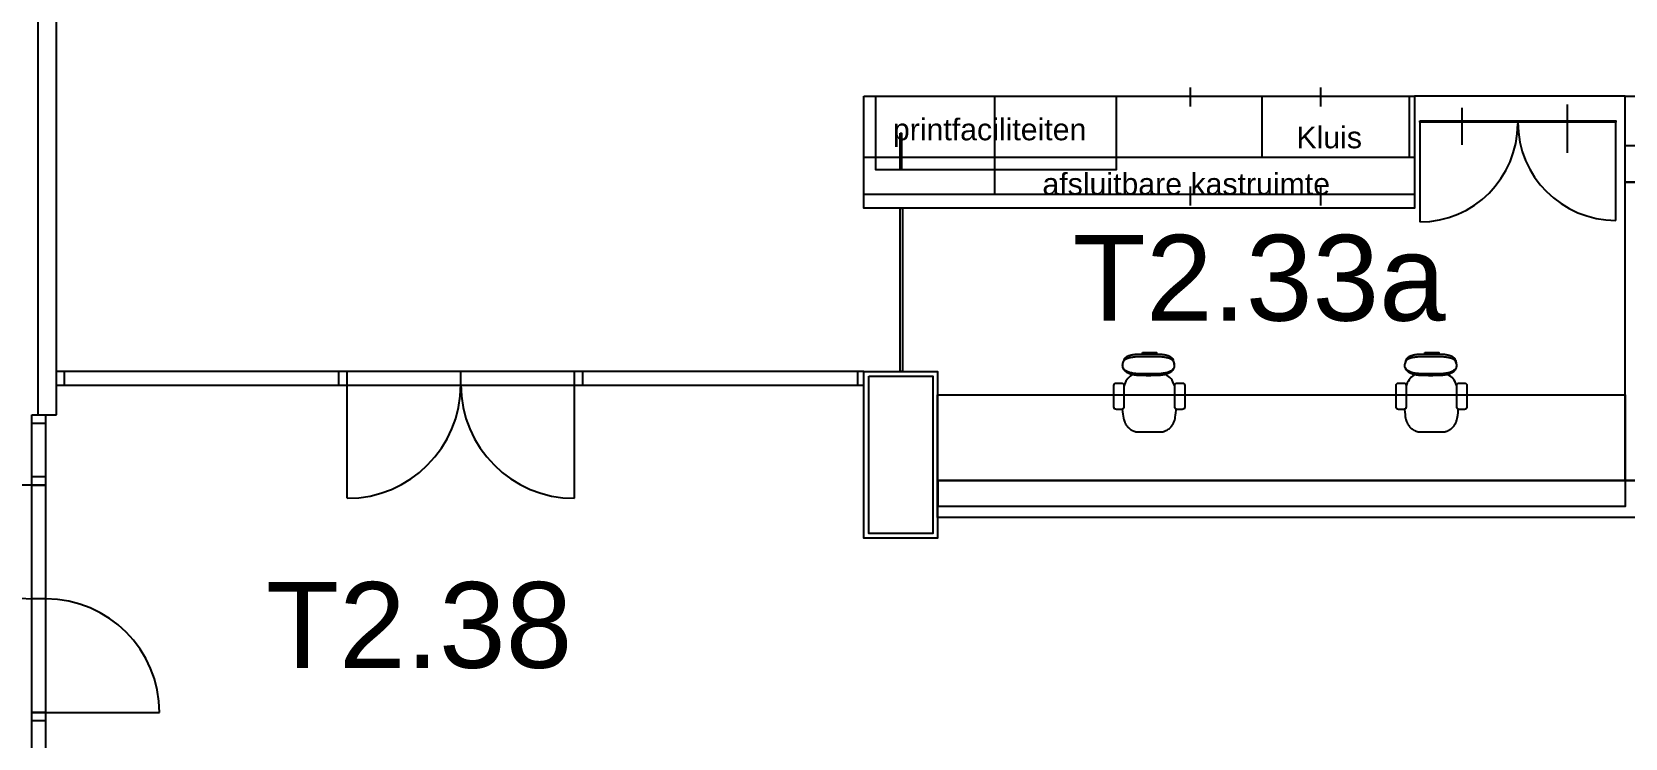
# Model space of a CAD drawing. Header units: millimetres. Extents: x 33769 to 140872, y 29552 to 80652.
# Drawn here: x 65959 to 78958, y 59366 to 65127 of the extents above; entities that cross this region are included whole.
import ezdxf
from ezdxf.enums import TextEntityAlignment as Align

# ---------------------------------------------------------------- set-up
doc = ezdxf.new("R2010")
doc.units = ezdxf.units.MM
doc.layers.get('0').update_dxf_attribs({"linetype": 'CONTINUOUS'})
for name, color, linetype in [('AL2100_BUITENWANDEN', 3, 'CONTINUOUS'), ('AL3200_BINNENWANDOPENINGEN', 1, 'CONTINUOUS'), ('AL4600_RUIMTENUMMERS', 2, 'CONTINUOUS'), ('AL7900_VASTE-INRICHTING', 1, 'CONTINUOUS')]:
    doc.layers.add(name, color=color, linetype=linetype)
doc.styles.add('Arial', font='arial.ttf')

# ---------------------------------------------------------------- blocks, each defined once
blk = doc.blocks.new('Groep-12')
blk.add_wipeout([(-727, -2324), (-730, -2323), (-733, -2322), (-736, -2321), (-738, -2320), (-741, -2319), (-744, -2318), (-746, -2317), (-749, -2316), (-751, -2315), (-754, -2314), (-756, -2313), (-759, -2312), (-761, -2311), (-763, -2310), (-766, -2309), (-768, -2307), (-770, -2306), (-772, -2305), (-775, -2303), (-777, -2302), (-779, -2300), (-781, -2299), (-783, -2297), (-785, -2296), (-787, -2294), (-789, -2292), (-790, -2291), (-792, -2289), (-794, -2287), (-796, -2286), (-797, -2284), (-799, -2282), (-801, -2280), (-802, -2278), (-804, -2276), (-805, -2274), (-807, -2272), (-808, -2270), (-810, -2268), (-811, -2266), (-813, -2264), (-814, -2262), (-815, -2259), (-816, -2257), (-818, -2255), (-819, -2253), (-820, -2250), (-821, -2248), (-822, -2245), (-823, -2243), (-824, -2240), (-825, -2238), (-826, -2235), (-827, -2233), (-827, -2230), (-828, -2227), (-829, -2225), (-830, -2222), (-830, -2219), (-831, -2216), (-832, -2213), (-832, -2210), (-833, -2208), (-833, -2205), (-835, -2194), (-836, -2184), (-838, -2174), (-839, -2164), (-840, -2154), (-841, -2144), (-842, -2135), (-843, -2126), (-843, -2116), (-844, -2107), (-844, -2098), (-844, -2090), (-845, -2081), (-845, -2073), (-845, -2064), (-845, -2056), (-844, -2048), (-844, -2040), (-844, -2032), (-843, -2025), (-842, -2017), (-841, -2010), (-840, -2003), (-839, -1996), (-838, -1989), (-837, -1983), (-836, -1976), (-834, -1970), (-833, -1963), (-831, -1957), (-829, -1951), (-827, -1946), (-825, -1940), (-823, -1934), (-821, -1929), (-818, -1924), (-816, -1919), (-813, -1914), (-810, -1909), (-807, -1905), (-805, -1900), (-801, -1896), (-798, -1892), (-795, -1888), (-792, -1884), (-788, -1880), (-784, -1876), (-781, -1873), (-777, -1870), (-773, -1867), (-769, -1864), (-765, -1861), (-760, -1858), (-756, -1856), (-751, -1853), (-747, -1851), (-742, -1849), (-737, -1847), (-732, -1845), (-727, -1844), (-722, -1842), (-716, -1841), (-711, -1840), (-705, -1838), (-621, -1838), (-537, -1838), (-532, -1840), (-526, -1841), (-521, -1842), (-516, -1844), (-511, -1845), (-506, -1847), (-501, -1849), (-496, -1851), (-491, -1853), (-487, -1856), (-482, -1858), (-478, -1861), (-474, -1864), (-470, -1867), (-466, -1870), (-462, -1873), (-458, -1876), (-454, -1880), (-451, -1884), (-448, -1888), (-444, -1892), (-441, -1896), (-438, -1900), (-435, -1905), (-432, -1909), (-429, -1914), (-427, -1919), (-424, -1924), (-422, -1929), (-420, -1934), (-417, -1940), (-415, -1946), (-413, -1951), (-412, -1957), (-410, -1963), (-408, -1970), (-407, -1976), (-405, -1983), (-404, -1989), (-403, -1996), (-402, -2003), (-401, -2010), (-400, -2017), (-400, -2025), (-399, -2032), (-398, -2040), (-398, -2048), (-398, -2056), (-398, -2064), (-398, -2073), (-398, -2081), (-398, -2090), (-398, -2098), (-399, -2107), (-399, -2116), (-400, -2126), (-401, -2135), (-402, -2144), (-403, -2154), (-404, -2164), (-405, -2174), (-406, -2184), (-408, -2194), (-409, -2205), (-410, -2208), (-410, -2210), (-411, -2213), (-411, -2216), (-412, -2219), (-413, -2222), (-414, -2225), (-414, -2227), (-415, -2230), (-416, -2233), (-417, -2235), (-418, -2238), (-419, -2240), (-420, -2243), (-421, -2245), (-422, -2248), (-423, -2250), (-424, -2253), (-425, -2255), (-426, -2257), (-427, -2259), (-429, -2262), (-430, -2264), (-431, -2266), (-433, -2268), (-434, -2270), (-436, -2272), (-437, -2274), (-439, -2276), (-440, -2278), (-442, -2280), (-443, -2282), (-445, -2284), (-447, -2286), (-448, -2287), (-450, -2289), (-452, -2291), (-454, -2292), (-456, -2294), (-458, -2296), (-460, -2297), (-462, -2299), (-464, -2300), (-466, -2302), (-468, -2303), (-470, -2305), (-472, -2306), (-475, -2307), (-477, -2309), (-479, -2310), (-481, -2311), (-484, -2312), (-486, -2313), (-489, -2314), (-491, -2315), (-494, -2316), (-496, -2317), (-499, -2318), (-501, -2319), (-504, -2320), (-507, -2321), (-510, -2322), (-512, -2323), (-515, -2324)])
blk.add_open_spline([(-727, -2324), (-818, -2300), (-833, -2205), (-885, -1870), (-705, -1838), (-663, -1838), (-621, -1838), (-579, -1838), (-537, -1838), (-358, -1870), (-409, -2205), (-424, -2300), (-515, -2324), (-621, -2324), (-727, -2324)], degree=2, knots=[0, 0, 0, 1, 1, 2, 2, 3, 3, 4, 4, 5, 5, 6, 6, 7, 7, 7])
for points in [[(-910, -2033), (-910, -1946), (-910, -1945), (-910, -1945), (-910, -1944), (-910, -1944), (-910, -1943), (-910, -1943), (-910, -1942), (-910, -1942), (-910, -1941), (-910, -1941), (-910, -1940), (-909, -1940), (-909, -1939), (-909, -1939), (-909, -1938), (-909, -1938), (-909, -1938), (-908, -1937), (-908, -1937), (-908, -1936), (-908, -1936), (-907, -1935), (-907, -1935), (-907, -1935), (-907, -1934), (-906, -1934), (-906, -1933), (-906, -1933), (-905, -1933), (-905, -1932), (-905, -1932), (-904, -1931), (-904, -1931), (-904, -1931), (-903, -1930), (-903, -1930), (-903, -1930), (-902, -1930), (-902, -1929), (-901, -1929), (-901, -1929), (-901, -1928), (-900, -1928), (-900, -1928), (-899, -1928), (-899, -1928), (-898, -1927), (-898, -1927), (-897, -1927), (-897, -1927), (-897, -1927), (-896, -1926), (-896, -1926), (-895, -1926), (-895, -1926), (-894, -1926), (-894, -1926), (-893, -1926), (-893, -1926), (-892, -1926), (-892, -1926), (-891, -1926), (-891, -1926), (-890, -1926), (-869, -1926), (-848, -1926), (-848, -1926), (-847, -1926), (-847, -1926), (-846, -1926), (-846, -1926), (-845, -1926), (-845, -1926), (-844, -1926), (-844, -1926), (-843, -1926), (-843, -1926), (-843, -1926), (-842, -1927), (-842, -1927), (-841, -1927), (-841, -1927), (-840, -1927), (-840, -1928), (-839, -1928), (-839, -1928), (-838, -1928), (-838, -1928), (-838, -1929), (-837, -1929), (-837, -1929), (-836, -1930), (-836, -1930), (-836, -1930), (-835, -1930), (-835, -1931), (-835, -1931), (-834, -1931), (-834, -1932), (-834, -1932), (-833, -1933), (-833, -1933), (-833, -1933), (-832, -1934), (-832, -1934), (-832, -1935), (-831, -1935), (-831, -1935), (-831, -1936), (-831, -1936), (-830, -1937), (-830, -1937), (-830, -1938), (-830, -1938), (-830, -1938), (-830, -1939), (-829, -1939), (-829, -1940), (-829, -1940), (-829, -1941), (-829, -1941), (-829, -1942), (-829, -1942), (-829, -1943), (-828, -1943), (-828, -1944), (-828, -1944), (-828, -1945), (-828, -1945), (-828, -1946), (-828, -2033), (-828, -2121), (-828, -2122), (-828, -2122), (-828, -2123), (-828, -2123), (-828, -2124), (-829, -2124), (-829, -2125), (-829, -2125), (-829, -2126), (-829, -2126), (-829, -2126), (-829, -2127), (-829, -2127), (-830, -2128), (-830, -2128), (-830, -2129), (-830, -2129), (-830, -2130), (-830, -2130), (-831, -2131), (-831, -2131), (-831, -2131), (-831, -2132), (-832, -2132), (-832, -2133), (-832, -2133), (-833, -2133), (-833, -2134), (-833, -2134), (-834, -2135), (-834, -2135), (-834, -2135), (-835, -2136), (-835, -2136), (-835, -2136), (-836, -2137), (-836, -2137), (-836, -2137), (-837, -2138), (-837, -2138), (-838, -2138), (-838, -2138), (-838, -2139), (-839, -2139), (-839, -2139), (-840, -2139), (-840, -2139), (-841, -2140), (-841, -2140), (-842, -2140), (-842, -2140), (-843, -2140), (-843, -2140), (-843, -2141), (-844, -2141), (-844, -2141), (-845, -2141), (-845, -2141), (-846, -2141), (-846, -2141), (-847, -2141), (-847, -2141), (-848, -2141), (-848, -2141), (-869, -2141), (-890, -2141), (-891, -2141), (-891, -2141), (-892, -2141), (-892, -2141), (-893, -2141), (-893, -2141), (-894, -2141), (-894, -2141), (-895, -2141), (-895, -2141), (-896, -2140), (-896, -2140), (-897, -2140), (-897, -2140), (-897, -2140), (-898, -2140), (-898, -2139), (-899, -2139), (-899, -2139), (-900, -2139), (-900, -2139), (-901, -2138), (-901, -2138), (-901, -2138), (-902, -2138), (-902, -2137), (-903, -2137), (-903, -2137), (-903, -2136), (-904, -2136), (-904, -2136), (-904, -2135), (-905, -2135), (-905, -2135), (-905, -2134), (-906, -2134), (-906, -2133), (-906, -2133), (-907, -2133), (-907, -2132), (-907, -2132), (-907, -2131), (-908, -2131), (-908, -2131), (-908, -2130), (-908, -2130), (-909, -2129), (-909, -2129), (-909, -2128), (-909, -2128), (-909, -2127), (-909, -2127), (-910, -2126), (-910, -2126), (-910, -2126), (-910, -2125), (-910, -2125), (-910, -2124), (-910, -2124), (-910, -2123), (-910, -2123), (-910, -2122), (-910, -2122), (-910, -2121)], [(-414, -2033), (-414, -1946), (-414, -1945), (-414, -1945), (-414, -1944), (-414, -1944), (-414, -1943), (-414, -1943), (-414, -1942), (-414, -1942), (-414, -1941), (-414, -1941), (-413, -1940), (-413, -1940), (-413, -1939), (-413, -1939), (-413, -1938), (-413, -1938), (-412, -1938), (-412, -1937), (-412, -1937), (-412, -1936), (-412, -1936), (-411, -1935), (-411, -1935), (-411, -1935), (-410, -1934), (-410, -1934), (-410, -1933), (-410, -1933), (-409, -1933), (-409, -1932), (-409, -1932), (-408, -1931), (-408, -1931), (-408, -1931), (-407, -1930), (-407, -1930), (-406, -1930), (-406, -1930), (-406, -1929), (-405, -1929), (-405, -1929), (-404, -1928), (-404, -1928), (-404, -1928), (-403, -1928), (-403, -1928), (-402, -1927), (-402, -1927), (-401, -1927), (-401, -1927), (-400, -1927), (-400, -1926), (-399, -1926), (-399, -1926), (-399, -1926), (-398, -1926), (-398, -1926), (-397, -1926), (-397, -1926), (-396, -1926), (-396, -1926), (-395, -1926), (-395, -1926), (-394, -1926), (-373, -1926), (-352, -1926), (-352, -1926), (-351, -1926), (-351, -1926), (-350, -1926), (-350, -1926), (-349, -1926), (-349, -1926), (-348, -1926), (-348, -1926), (-347, -1926), (-347, -1926), (-346, -1926), (-346, -1927), (-346, -1927), (-345, -1927), (-345, -1927), (-344, -1927), (-344, -1928), (-343, -1928), (-343, -1928), (-342, -1928), (-342, -1928), (-342, -1929), (-341, -1929), (-341, -1929), (-340, -1930), (-340, -1930), (-340, -1930), (-339, -1930), (-339, -1931), (-338, -1931), (-338, -1931), (-338, -1932), (-337, -1932), (-337, -1933), (-337, -1933), (-336, -1933), (-336, -1934), (-336, -1934), (-336, -1935), (-335, -1935), (-335, -1935), (-335, -1936), (-335, -1936), (-334, -1937), (-334, -1937), (-334, -1938), (-334, -1938), (-334, -1938), (-333, -1939), (-333, -1939), (-333, -1940), (-333, -1940), (-333, -1941), (-333, -1941), (-333, -1942), (-333, -1942), (-332, -1943), (-332, -1943), (-332, -1944), (-332, -1944), (-332, -1945), (-332, -1945), (-332, -1946), (-332, -2033), (-332, -2121), (-332, -2122), (-332, -2122), (-332, -2123), (-332, -2123), (-332, -2124), (-332, -2124), (-333, -2125), (-333, -2125), (-333, -2126), (-333, -2126), (-333, -2126), (-333, -2127), (-333, -2127), (-333, -2128), (-334, -2128), (-334, -2129), (-334, -2129), (-334, -2130), (-334, -2130), (-335, -2131), (-335, -2131), (-335, -2131), (-335, -2132), (-336, -2132), (-336, -2133), (-336, -2133), (-336, -2133), (-337, -2134), (-337, -2134), (-337, -2135), (-338, -2135), (-338, -2135), (-338, -2136), (-339, -2136), (-339, -2136), (-340, -2137), (-340, -2137), (-340, -2137), (-341, -2138), (-341, -2138), (-342, -2138), (-342, -2138), (-342, -2139), (-343, -2139), (-343, -2139), (-344, -2139), (-344, -2139), (-345, -2140), (-345, -2140), (-346, -2140), (-346, -2140), (-346, -2140), (-347, -2140), (-347, -2141), (-348, -2141), (-348, -2141), (-349, -2141), (-349, -2141), (-350, -2141), (-350, -2141), (-351, -2141), (-351, -2141), (-352, -2141), (-352, -2141), (-373, -2141), (-394, -2141), (-395, -2141), (-395, -2141), (-396, -2141), (-396, -2141), (-397, -2141), (-397, -2141), (-398, -2141), (-398, -2141), (-399, -2141), (-399, -2141), (-399, -2140), (-400, -2140), (-400, -2140), (-401, -2140), (-401, -2140), (-402, -2140), (-402, -2139), (-403, -2139), (-403, -2139), (-404, -2139), (-404, -2139), (-404, -2138), (-405, -2138), (-405, -2138), (-406, -2138), (-406, -2137), (-406, -2137), (-407, -2137), (-407, -2136), (-408, -2136), (-408, -2136), (-408, -2135), (-409, -2135), (-409, -2135), (-409, -2134), (-410, -2134), (-410, -2133), (-410, -2133), (-410, -2133), (-411, -2132), (-411, -2132), (-411, -2131), (-412, -2131), (-412, -2131), (-412, -2130), (-412, -2130), (-412, -2129), (-413, -2129), (-413, -2128), (-413, -2128), (-413, -2127), (-413, -2127), (-413, -2126), (-414, -2126), (-414, -2126), (-414, -2125), (-414, -2125), (-414, -2124), (-414, -2124), (-414, -2123), (-414, -2123), (-414, -2122), (-414, -2122), (-414, -2121)]]:
    blk.add_wipeout(points)
at = {"flags": 128}
for points in [[(-910, -1946, -0.414214), (-890, -1926), (-848, -1926, -0.414214), (-828, -1946), (-828, -2121, -0.414214), (-848, -2141), (-890, -2141, -0.414214), (-910, -2121)], [(-414, -1946, -0.414214), (-394, -1926), (-352, -1926, -0.414214), (-332, -1946), (-332, -2121, -0.414214), (-352, -2141), (-394, -2141, -0.414214), (-414, -2121)]]:
    blk.add_lwpolyline(points, format="xyb", close=True, dxfattribs=at)
blk.add_wipeout([(-727, -1690), (-729, -1690), (-732, -1690), (-735, -1690), (-737, -1691), (-740, -1691), (-742, -1691), (-745, -1692), (-747, -1692), (-749, -1693), (-752, -1693), (-754, -1693), (-756, -1694), (-758, -1694), (-761, -1695), (-763, -1695), (-765, -1696), (-767, -1696), (-769, -1696), (-771, -1697), (-773, -1698), (-775, -1698), (-777, -1699), (-779, -1699), (-781, -1700), (-782, -1700), (-784, -1701), (-786, -1701), (-788, -1702), (-789, -1703), (-791, -1703), (-792, -1704), (-794, -1705), (-796, -1705), (-797, -1706), (-799, -1707), (-800, -1707), (-801, -1708), (-803, -1709), (-804, -1710), (-805, -1710), (-807, -1711), (-808, -1712), (-809, -1713), (-810, -1714), (-811, -1714), (-812, -1715), (-813, -1716), (-814, -1717), (-815, -1718), (-816, -1719), (-817, -1720), (-818, -1721), (-819, -1722), (-820, -1723), (-821, -1724), (-821, -1724), (-822, -1725), (-823, -1726), (-823, -1727), (-824, -1728), (-824, -1730), (-825, -1731), (-825, -1732), (-826, -1733), (-827, -1736), (-829, -1740), (-830, -1744), (-831, -1747), (-832, -1751), (-833, -1754), (-834, -1758), (-835, -1761), (-835, -1765), (-836, -1768), (-836, -1771), (-836, -1774), (-837, -1777), (-837, -1781), (-837, -1784), (-837, -1786), (-836, -1789), (-836, -1792), (-836, -1795), (-835, -1798), (-834, -1800), (-834, -1803), (-833, -1806), (-832, -1808), (-831, -1811), (-830, -1813), (-828, -1815), (-827, -1818), (-825, -1820), (-824, -1822), (-822, -1824), (-820, -1827), (-818, -1829), (-816, -1831), (-814, -1832), (-812, -1834), (-810, -1836), (-807, -1838), (-805, -1840), (-802, -1841), (-799, -1843), (-796, -1845), (-793, -1846), (-790, -1848), (-787, -1849), (-784, -1850), (-780, -1852), (-777, -1853), (-773, -1854), (-769, -1855), (-766, -1856), (-762, -1857), (-758, -1858), (-753, -1859), (-749, -1860), (-745, -1861), (-740, -1862), (-736, -1862), (-731, -1863), (-726, -1863), (-721, -1864), (-716, -1865), (-711, -1865), (-706, -1865), (-627, -1866), (-549, -1865), (-544, -1865), (-538, -1865), (-534, -1864), (-529, -1863), (-524, -1863), (-519, -1862), (-515, -1862), (-510, -1861), (-506, -1860), (-502, -1859), (-497, -1858), (-493, -1857), (-489, -1856), (-486, -1855), (-482, -1854), (-478, -1853), (-475, -1852), (-471, -1850), (-468, -1849), (-465, -1848), (-462, -1846), (-459, -1845), (-456, -1843), (-453, -1841), (-450, -1840), (-448, -1838), (-445, -1836), (-443, -1834), (-441, -1832), (-439, -1831), (-437, -1829), (-435, -1827), (-433, -1824), (-431, -1822), (-430, -1820), (-428, -1818), (-427, -1815), (-425, -1813), (-424, -1811), (-423, -1808), (-422, -1806), (-421, -1803), (-421, -1800), (-420, -1798), (-419, -1795), (-419, -1792), (-419, -1789), (-418, -1786), (-418, -1784), (-418, -1781), (-418, -1777), (-419, -1774), (-419, -1771), (-419, -1768), (-420, -1765), (-420, -1761), (-421, -1758), (-422, -1754), (-423, -1751), (-424, -1747), (-425, -1744), (-426, -1740), (-428, -1736), (-429, -1733), (-430, -1732), (-430, -1731), (-431, -1730), (-431, -1728), (-432, -1727), (-432, -1726), (-433, -1725), (-434, -1724), (-434, -1724), (-435, -1723), (-436, -1722), (-437, -1721), (-438, -1720), (-439, -1719), (-440, -1718), (-441, -1717), (-442, -1716), (-443, -1715), (-444, -1714), (-445, -1714), (-446, -1713), (-447, -1712), (-448, -1711), (-450, -1710), (-451, -1710), (-452, -1709), (-454, -1708), (-455, -1707), (-456, -1707), (-458, -1706), (-459, -1705), (-461, -1705), (-462, -1704), (-464, -1703), (-466, -1703), (-467, -1702), (-469, -1701), (-471, -1701), (-473, -1700), (-474, -1700), (-476, -1699), (-478, -1699), (-480, -1698), (-482, -1698), (-484, -1697), (-486, -1696), (-488, -1696), (-490, -1696), (-492, -1695), (-494, -1695), (-497, -1694), (-499, -1694), (-501, -1693), (-503, -1693), (-506, -1693), (-508, -1692), (-510, -1692), (-513, -1691), (-515, -1691), (-518, -1691), (-520, -1690), (-523, -1690), (-526, -1690), (-528, -1690)])
blk.add_open_spline([(-727, -1690), (-812, -1698), (-826, -1733), (-874, -1854), (-706, -1865), (-667, -1865), (-627, -1866), (-588, -1865), (-549, -1865), (-381, -1854), (-429, -1733), (-443, -1698), (-528, -1690), (-627, -1690), (-727, -1690)], degree=2, knots=[0, 0, 0, 1, 1, 2, 2, 3, 3, 4, 4, 5, 5, 6, 6, 7, 7, 7])
blk.add_wipeout([(-728, -1710), (-731, -1710), (-733, -1710), (-736, -1710), (-738, -1711), (-741, -1711), (-743, -1711), (-746, -1711), (-748, -1712), (-751, -1712), (-753, -1712), (-755, -1713), (-757, -1713), (-760, -1713), (-762, -1714), (-764, -1714), (-766, -1714), (-768, -1715), (-770, -1715), (-772, -1716), (-774, -1716), (-776, -1716), (-778, -1717), (-780, -1717), (-782, -1718), (-784, -1718), (-786, -1719), (-787, -1719), (-789, -1720), (-791, -1720), (-792, -1721), (-794, -1721), (-796, -1722), (-797, -1722), (-799, -1723), (-800, -1723), (-801, -1724), (-803, -1725), (-804, -1725), (-806, -1726), (-807, -1726), (-808, -1727), (-809, -1728), (-811, -1728), (-812, -1729), (-813, -1730), (-814, -1730), (-815, -1731), (-816, -1732), (-817, -1732), (-818, -1733), (-819, -1734), (-820, -1735), (-821, -1735), (-821, -1736), (-822, -1737), (-823, -1738), (-824, -1739), (-824, -1739), (-825, -1740), (-825, -1741), (-826, -1742), (-827, -1743), (-827, -1744), (-828, -1744), (-829, -1747), (-830, -1750), (-832, -1753), (-833, -1756), (-834, -1759), (-835, -1762), (-836, -1765), (-836, -1767), (-837, -1770), (-837, -1773), (-838, -1775), (-838, -1778), (-838, -1780), (-838, -1783), (-838, -1785), (-838, -1788), (-838, -1790), (-838, -1792), (-837, -1795), (-837, -1797), (-836, -1799), (-835, -1801), (-834, -1803), (-833, -1805), (-832, -1807), (-831, -1809), (-830, -1811), (-828, -1813), (-827, -1815), (-825, -1817), (-824, -1818), (-822, -1820), (-820, -1822), (-818, -1823), (-816, -1825), (-813, -1826), (-811, -1828), (-809, -1829), (-806, -1831), (-803, -1832), (-801, -1833), (-798, -1835), (-795, -1836), (-792, -1837), (-788, -1838), (-785, -1839), (-782, -1840), (-778, -1841), (-774, -1842), (-771, -1843), (-767, -1844), (-763, -1845), (-759, -1846), (-755, -1846), (-750, -1847), (-746, -1848), (-742, -1848), (-737, -1849), (-732, -1849), (-728, -1850), (-723, -1850), (-718, -1851), (-712, -1851), (-707, -1851), (-628, -1852), (-549, -1851), (-544, -1851), (-539, -1851), (-534, -1850), (-529, -1850), (-524, -1849), (-519, -1849), (-515, -1848), (-510, -1848), (-506, -1847), (-502, -1846), (-497, -1846), (-493, -1845), (-489, -1844), (-486, -1843), (-482, -1842), (-478, -1841), (-475, -1840), (-471, -1839), (-468, -1838), (-465, -1837), (-462, -1836), (-459, -1835), (-456, -1833), (-453, -1832), (-450, -1831), (-448, -1829), (-445, -1828), (-443, -1826), (-441, -1825), (-439, -1823), (-436, -1822), (-435, -1820), (-433, -1818), (-431, -1817), (-429, -1815), (-428, -1813), (-426, -1811), (-425, -1809), (-424, -1807), (-423, -1805), (-422, -1803), (-421, -1801), (-420, -1799), (-420, -1797), (-419, -1795), (-419, -1792), (-418, -1790), (-418, -1788), (-418, -1785), (-418, -1783), (-418, -1780), (-418, -1778), (-418, -1775), (-419, -1773), (-419, -1770), (-420, -1767), (-421, -1765), (-422, -1762), (-423, -1759), (-424, -1756), (-425, -1753), (-426, -1750), (-427, -1747), (-429, -1744), (-429, -1744), (-430, -1743), (-430, -1742), (-431, -1741), (-431, -1740), (-432, -1739), (-433, -1739), (-433, -1738), (-434, -1737), (-435, -1736), (-436, -1735), (-437, -1735), (-438, -1734), (-438, -1733), (-439, -1732), (-440, -1732), (-441, -1731), (-442, -1730), (-444, -1730), (-445, -1729), (-446, -1728), (-447, -1728), (-448, -1727), (-449, -1726), (-451, -1726), (-452, -1725), (-453, -1725), (-455, -1724), (-456, -1723), (-458, -1723), (-459, -1722), (-461, -1722), (-462, -1721), (-464, -1721), (-466, -1720), (-467, -1720), (-469, -1719), (-471, -1719), (-473, -1718), (-474, -1718), (-476, -1717), (-478, -1717), (-480, -1716), (-482, -1716), (-484, -1716), (-486, -1715), (-488, -1715), (-490, -1714), (-492, -1714), (-494, -1714), (-497, -1713), (-499, -1713), (-501, -1713), (-503, -1712), (-506, -1712), (-508, -1712), (-511, -1711), (-513, -1711), (-516, -1711), (-518, -1711), (-521, -1710), (-523, -1710), (-526, -1710), (-528, -1710)])
blk.add_open_spline([(-728, -1710), (-813, -1717), (-828, -1744), (-876, -1842), (-707, -1851), (-668, -1851), (-628, -1852), (-589, -1851), (-549, -1851), (-380, -1842), (-429, -1744), (-443, -1717), (-528, -1710), (-628, -1710), (-728, -1710)], degree=2, knots=[0, 0, 0, 1, 1, 2, 2, 3, 3, 4, 4, 5, 5, 6, 6, 7, 7, 7])
blk.add_wipeout([(-676, -1676), (-562, -1676), (-562, -1690), (-676, -1690)])
blk.add_lwpolyline([(-676, -1676), (-562, -1676), (-562, -1690), (-676, -1690)], close=True)
blk = doc.blocks.new('Groep-13')
blk.add_wipeout([(1575, -2324), (1572, -2323), (1570, -2322), (1567, -2321), (1564, -2320), (1562, -2319), (1559, -2318), (1556, -2317), (1554, -2316), (1551, -2315), (1549, -2314), (1546, -2313), (1544, -2312), (1542, -2311), (1539, -2310), (1537, -2309), (1535, -2307), (1532, -2306), (1530, -2305), (1528, -2303), (1526, -2302), (1524, -2300), (1522, -2299), (1520, -2297), (1518, -2296), (1516, -2294), (1514, -2292), (1512, -2291), (1510, -2289), (1509, -2287), (1507, -2286), (1505, -2284), (1503, -2282), (1502, -2280), (1500, -2278), (1499, -2276), (1497, -2274), (1496, -2272), (1494, -2270), (1493, -2268), (1491, -2266), (1490, -2264), (1489, -2262), (1487, -2259), (1486, -2257), (1485, -2255), (1484, -2253), (1483, -2250), (1482, -2248), (1481, -2245), (1480, -2243), (1479, -2240), (1478, -2238), (1477, -2235), (1476, -2233), (1475, -2230), (1474, -2227), (1474, -2225), (1473, -2222), (1472, -2219), (1472, -2216), (1471, -2213), (1470, -2210), (1470, -2208), (1469, -2205), (1468, -2194), (1466, -2184), (1465, -2174), (1464, -2164), (1463, -2154), (1462, -2144), (1461, -2135), (1460, -2126), (1459, -2116), (1459, -2107), (1458, -2098), (1458, -2090), (1458, -2081), (1458, -2073), (1458, -2064), (1458, -2056), (1458, -2048), (1459, -2040), (1459, -2032), (1460, -2025), (1460, -2017), (1461, -2010), (1462, -2003), (1463, -1996), (1464, -1989), (1466, -1983), (1467, -1976), (1468, -1970), (1470, -1963), (1472, -1957), (1474, -1951), (1476, -1946), (1478, -1940), (1480, -1934), (1482, -1929), (1484, -1924), (1487, -1919), (1490, -1914), (1492, -1909), (1495, -1905), (1498, -1900), (1501, -1896), (1504, -1892), (1508, -1888), (1511, -1884), (1515, -1880), (1518, -1876), (1522, -1873), (1526, -1870), (1530, -1867), (1534, -1864), (1538, -1861), (1542, -1858), (1547, -1856), (1551, -1853), (1556, -1851), (1561, -1849), (1566, -1847), (1571, -1845), (1576, -1844), (1581, -1842), (1586, -1841), (1592, -1840), (1597, -1838), (1681, -1838), (1765, -1838), (1771, -1840), (1776, -1841), (1782, -1842), (1787, -1844), (1792, -1845), (1797, -1847), (1802, -1849), (1807, -1851), (1811, -1853), (1816, -1856), (1820, -1858), (1825, -1861), (1829, -1864), (1833, -1867), (1837, -1870), (1841, -1873), (1845, -1876), (1848, -1880), (1852, -1884), (1855, -1888), (1858, -1892), (1862, -1896), (1865, -1900), (1868, -1905), (1870, -1909), (1873, -1914), (1876, -1919), (1878, -1924), (1881, -1929), (1883, -1934), (1885, -1940), (1887, -1946), (1889, -1951), (1891, -1957), (1893, -1963), (1894, -1970), (1896, -1976), (1897, -1983), (1898, -1989), (1900, -1996), (1901, -2003), (1902, -2010), (1902, -2017), (1903, -2025), (1904, -2032), (1904, -2040), (1904, -2048), (1905, -2056), (1905, -2064), (1905, -2073), (1905, -2081), (1905, -2090), (1904, -2098), (1904, -2107), (1903, -2116), (1903, -2126), (1902, -2135), (1901, -2144), (1900, -2154), (1899, -2164), (1898, -2174), (1896, -2184), (1895, -2194), (1893, -2205), (1893, -2208), (1892, -2210), (1892, -2213), (1891, -2216), (1890, -2219), (1890, -2222), (1889, -2225), (1888, -2227), (1888, -2230), (1887, -2233), (1886, -2235), (1885, -2238), (1884, -2240), (1883, -2243), (1882, -2245), (1881, -2248), (1880, -2250), (1879, -2253), (1878, -2255), (1876, -2257), (1875, -2259), (1874, -2262), (1873, -2264), (1871, -2266), (1870, -2268), (1869, -2270), (1867, -2272), (1866, -2274), (1864, -2276), (1863, -2278), (1861, -2280), (1859, -2282), (1858, -2284), (1856, -2286), (1854, -2287), (1852, -2289), (1851, -2291), (1849, -2292), (1847, -2294), (1845, -2296), (1843, -2297), (1841, -2299), (1839, -2300), (1837, -2302), (1835, -2303), (1832, -2305), (1830, -2306), (1828, -2307), (1826, -2309), (1823, -2310), (1821, -2311), (1819, -2312), (1816, -2313), (1814, -2314), (1811, -2315), (1809, -2316), (1806, -2317), (1804, -2318), (1801, -2319), (1798, -2320), (1796, -2321), (1793, -2322), (1790, -2323), (1787, -2324)])
blk.add_open_spline([(1575, -2324), (1485, -2300), (1469, -2205), (1418, -1870), (1597, -1838), (1639, -1838), (1681, -1838), (1723, -1838), (1765, -1838), (1945, -1870), (1893, -2205), (1878, -2300), (1787, -2324), (1681, -2324), (1575, -2324)], degree=2, knots=[0, 0, 0, 1, 1, 2, 2, 3, 3, 4, 4, 5, 5, 6, 6, 7, 7, 7])
for points in [[(1392, -2033), (1392, -1946), (1392, -1945), (1392, -1945), (1392, -1944), (1392, -1944), (1393, -1943), (1393, -1943), (1393, -1942), (1393, -1942), (1393, -1941), (1393, -1941), (1393, -1940), (1393, -1940), (1393, -1939), (1394, -1939), (1394, -1938), (1394, -1938), (1394, -1938), (1394, -1937), (1394, -1937), (1395, -1936), (1395, -1936), (1395, -1935), (1395, -1935), (1396, -1935), (1396, -1934), (1396, -1934), (1397, -1933), (1397, -1933), (1397, -1933), (1398, -1932), (1398, -1932), (1398, -1931), (1399, -1931), (1399, -1931), (1399, -1930), (1400, -1930), (1400, -1930), (1400, -1930), (1401, -1929), (1401, -1929), (1402, -1929), (1402, -1928), (1402, -1928), (1403, -1928), (1403, -1928), (1404, -1928), (1404, -1927), (1405, -1927), (1405, -1927), (1406, -1927), (1406, -1927), (1407, -1926), (1407, -1926), (1407, -1926), (1408, -1926), (1408, -1926), (1409, -1926), (1409, -1926), (1410, -1926), (1410, -1926), (1411, -1926), (1411, -1926), (1412, -1926), (1412, -1926), (1433, -1926), (1454, -1926), (1455, -1926), (1455, -1926), (1456, -1926), (1456, -1926), (1457, -1926), (1457, -1926), (1458, -1926), (1458, -1926), (1459, -1926), (1459, -1926), (1460, -1926), (1460, -1926), (1461, -1927), (1461, -1927), (1461, -1927), (1462, -1927), (1462, -1927), (1463, -1928), (1463, -1928), (1464, -1928), (1464, -1928), (1465, -1928), (1465, -1929), (1465, -1929), (1466, -1929), (1466, -1930), (1467, -1930), (1467, -1930), (1467, -1930), (1468, -1931), (1468, -1931), (1468, -1931), (1469, -1932), (1469, -1932), (1469, -1933), (1470, -1933), (1470, -1933), (1470, -1934), (1471, -1934), (1471, -1935), (1471, -1935), (1471, -1935), (1472, -1936), (1472, -1936), (1472, -1937), (1472, -1937), (1473, -1938), (1473, -1938), (1473, -1938), (1473, -1939), (1473, -1939), (1473, -1940), (1474, -1940), (1474, -1941), (1474, -1941), (1474, -1942), (1474, -1942), (1474, -1943), (1474, -1943), (1474, -1944), (1474, -1944), (1474, -1945), (1474, -1945), (1474, -1946), (1474, -2033), (1474, -2121), (1474, -2122), (1474, -2122), (1474, -2123), (1474, -2123), (1474, -2124), (1474, -2124), (1474, -2125), (1474, -2125), (1474, -2126), (1474, -2126), (1474, -2126), (1473, -2127), (1473, -2127), (1473, -2128), (1473, -2128), (1473, -2129), (1473, -2129), (1472, -2130), (1472, -2130), (1472, -2131), (1472, -2131), (1471, -2131), (1471, -2132), (1471, -2132), (1471, -2133), (1470, -2133), (1470, -2133), (1470, -2134), (1469, -2134), (1469, -2135), (1469, -2135), (1468, -2135), (1468, -2136), (1468, -2136), (1467, -2136), (1467, -2137), (1467, -2137), (1466, -2137), (1466, -2138), (1465, -2138), (1465, -2138), (1465, -2138), (1464, -2139), (1464, -2139), (1463, -2139), (1463, -2139), (1462, -2139), (1462, -2140), (1461, -2140), (1461, -2140), (1461, -2140), (1460, -2140), (1460, -2140), (1459, -2141), (1459, -2141), (1458, -2141), (1458, -2141), (1457, -2141), (1457, -2141), (1456, -2141), (1456, -2141), (1455, -2141), (1455, -2141), (1454, -2141), (1433, -2141), (1412, -2141), (1412, -2141), (1411, -2141), (1411, -2141), (1410, -2141), (1410, -2141), (1409, -2141), (1409, -2141), (1408, -2141), (1408, -2141), (1407, -2141), (1407, -2140), (1407, -2140), (1406, -2140), (1406, -2140), (1405, -2140), (1405, -2140), (1404, -2139), (1404, -2139), (1403, -2139), (1403, -2139), (1402, -2139), (1402, -2138), (1402, -2138), (1401, -2138), (1401, -2138), (1400, -2137), (1400, -2137), (1400, -2137), (1399, -2136), (1399, -2136), (1399, -2136), (1398, -2135), (1398, -2135), (1398, -2135), (1397, -2134), (1397, -2134), (1397, -2133), (1396, -2133), (1396, -2133), (1396, -2132), (1395, -2132), (1395, -2131), (1395, -2131), (1395, -2131), (1394, -2130), (1394, -2130), (1394, -2129), (1394, -2129), (1394, -2128), (1394, -2128), (1393, -2127), (1393, -2127), (1393, -2126), (1393, -2126), (1393, -2126), (1393, -2125), (1393, -2125), (1393, -2124), (1393, -2124), (1392, -2123), (1392, -2123), (1392, -2122), (1392, -2122), (1392, -2121)], [(1888, -2033), (1888, -1946), (1888, -1945), (1888, -1945), (1889, -1944), (1889, -1944), (1889, -1943), (1889, -1943), (1889, -1942), (1889, -1942), (1889, -1941), (1889, -1941), (1889, -1940), (1889, -1940), (1889, -1939), (1890, -1939), (1890, -1938), (1890, -1938), (1890, -1938), (1890, -1937), (1891, -1937), (1891, -1936), (1891, -1936), (1891, -1935), (1892, -1935), (1892, -1935), (1892, -1934), (1892, -1934), (1893, -1933), (1893, -1933), (1893, -1933), (1894, -1932), (1894, -1932), (1894, -1931), (1895, -1931), (1895, -1931), (1895, -1930), (1896, -1930), (1896, -1930), (1897, -1930), (1897, -1929), (1897, -1929), (1898, -1929), (1898, -1928), (1899, -1928), (1899, -1928), (1899, -1928), (1900, -1928), (1900, -1927), (1901, -1927), (1901, -1927), (1902, -1927), (1902, -1927), (1903, -1926), (1903, -1926), (1904, -1926), (1904, -1926), (1905, -1926), (1905, -1926), (1906, -1926), (1906, -1926), (1906, -1926), (1907, -1926), (1907, -1926), (1908, -1926), (1908, -1926), (1929, -1926), (1950, -1926), (1951, -1926), (1951, -1926), (1952, -1926), (1952, -1926), (1953, -1926), (1953, -1926), (1954, -1926), (1954, -1926), (1955, -1926), (1955, -1926), (1956, -1926), (1956, -1926), (1957, -1927), (1957, -1927), (1958, -1927), (1958, -1927), (1958, -1927), (1959, -1928), (1959, -1928), (1960, -1928), (1960, -1928), (1961, -1928), (1961, -1929), (1961, -1929), (1962, -1929), (1962, -1930), (1963, -1930), (1963, -1930), (1963, -1930), (1964, -1931), (1964, -1931), (1964, -1931), (1965, -1932), (1965, -1932), (1965, -1933), (1966, -1933), (1966, -1933), (1966, -1934), (1967, -1934), (1967, -1935), (1967, -1935), (1968, -1935), (1968, -1936), (1968, -1936), (1968, -1937), (1968, -1937), (1969, -1938), (1969, -1938), (1969, -1938), (1969, -1939), (1969, -1939), (1969, -1940), (1970, -1940), (1970, -1941), (1970, -1941), (1970, -1942), (1970, -1942), (1970, -1943), (1970, -1943), (1970, -1944), (1970, -1944), (1970, -1945), (1970, -1945), (1970, -1946), (1970, -2033), (1970, -2121), (1970, -2122), (1970, -2122), (1970, -2123), (1970, -2123), (1970, -2124), (1970, -2124), (1970, -2125), (1970, -2125), (1970, -2126), (1970, -2126), (1970, -2126), (1969, -2127), (1969, -2127), (1969, -2128), (1969, -2128), (1969, -2129), (1969, -2129), (1968, -2130), (1968, -2130), (1968, -2131), (1968, -2131), (1968, -2131), (1967, -2132), (1967, -2132), (1967, -2133), (1966, -2133), (1966, -2133), (1966, -2134), (1965, -2134), (1965, -2135), (1965, -2135), (1964, -2135), (1964, -2136), (1964, -2136), (1963, -2136), (1963, -2137), (1963, -2137), (1962, -2137), (1962, -2138), (1961, -2138), (1961, -2138), (1961, -2138), (1960, -2139), (1960, -2139), (1959, -2139), (1959, -2139), (1958, -2139), (1958, -2140), (1958, -2140), (1957, -2140), (1957, -2140), (1956, -2140), (1956, -2140), (1955, -2141), (1955, -2141), (1954, -2141), (1954, -2141), (1953, -2141), (1953, -2141), (1952, -2141), (1952, -2141), (1951, -2141), (1951, -2141), (1950, -2141), (1929, -2141), (1908, -2141), (1908, -2141), (1907, -2141), (1907, -2141), (1906, -2141), (1906, -2141), (1906, -2141), (1905, -2141), (1905, -2141), (1904, -2141), (1904, -2141), (1903, -2140), (1903, -2140), (1902, -2140), (1902, -2140), (1901, -2140), (1901, -2140), (1900, -2139), (1900, -2139), (1899, -2139), (1899, -2139), (1899, -2139), (1898, -2138), (1898, -2138), (1897, -2138), (1897, -2138), (1897, -2137), (1896, -2137), (1896, -2137), (1895, -2136), (1895, -2136), (1895, -2136), (1894, -2135), (1894, -2135), (1894, -2135), (1893, -2134), (1893, -2134), (1893, -2133), (1892, -2133), (1892, -2133), (1892, -2132), (1892, -2132), (1891, -2131), (1891, -2131), (1891, -2131), (1891, -2130), (1890, -2130), (1890, -2129), (1890, -2129), (1890, -2128), (1890, -2128), (1889, -2127), (1889, -2127), (1889, -2126), (1889, -2126), (1889, -2126), (1889, -2125), (1889, -2125), (1889, -2124), (1889, -2124), (1889, -2123), (1889, -2123), (1888, -2122), (1888, -2122), (1888, -2121)]]:
    blk.add_wipeout(points)
at = {"flags": 128}
for points in [[(1392, -1946, -0.414214), (1412, -1926), (1454, -1926, -0.414214), (1474, -1946), (1474, -2121, -0.414214), (1454, -2141), (1412, -2141, -0.414214), (1392, -2121)], [(1888, -1946, -0.414214), (1908, -1926), (1950, -1926, -0.414214), (1970, -1946), (1970, -2121, -0.414214), (1950, -2141), (1908, -2141, -0.414214), (1888, -2121)]]:
    blk.add_lwpolyline(points, format="xyb", close=True, dxfattribs=at)
blk.add_wipeout([(1576, -1690), (1573, -1690), (1571, -1690), (1568, -1690), (1565, -1691), (1563, -1691), (1561, -1691), (1558, -1692), (1556, -1692), (1553, -1693), (1551, -1693), (1549, -1693), (1546, -1694), (1544, -1694), (1542, -1695), (1540, -1695), (1538, -1696), (1536, -1696), (1534, -1696), (1532, -1697), (1530, -1698), (1528, -1698), (1526, -1699), (1524, -1699), (1522, -1700), (1520, -1700), (1518, -1701), (1517, -1701), (1515, -1702), (1513, -1703), (1512, -1703), (1510, -1704), (1509, -1705), (1507, -1705), (1506, -1706), (1504, -1707), (1503, -1707), (1501, -1708), (1500, -1709), (1499, -1710), (1497, -1710), (1496, -1711), (1495, -1712), (1494, -1713), (1492, -1714), (1491, -1714), (1490, -1715), (1489, -1716), (1488, -1717), (1487, -1718), (1486, -1719), (1485, -1720), (1484, -1721), (1484, -1722), (1483, -1723), (1482, -1724), (1481, -1724), (1481, -1725), (1480, -1726), (1479, -1727), (1479, -1728), (1478, -1730), (1478, -1731), (1477, -1732), (1477, -1733), (1475, -1736), (1474, -1740), (1473, -1744), (1471, -1747), (1470, -1751), (1470, -1754), (1469, -1758), (1468, -1761), (1467, -1765), (1467, -1768), (1466, -1771), (1466, -1774), (1466, -1777), (1466, -1781), (1466, -1784), (1466, -1786), (1466, -1789), (1467, -1792), (1467, -1795), (1468, -1798), (1468, -1800), (1469, -1803), (1470, -1806), (1471, -1808), (1472, -1811), (1473, -1813), (1474, -1815), (1476, -1818), (1477, -1820), (1479, -1822), (1481, -1824), (1482, -1827), (1484, -1829), (1486, -1831), (1488, -1832), (1491, -1834), (1493, -1836), (1496, -1838), (1498, -1840), (1501, -1841), (1504, -1843), (1506, -1845), (1509, -1846), (1512, -1848), (1516, -1849), (1519, -1850), (1522, -1852), (1526, -1853), (1529, -1854), (1533, -1855), (1537, -1856), (1541, -1857), (1545, -1858), (1549, -1859), (1553, -1860), (1558, -1861), (1562, -1862), (1567, -1862), (1571, -1863), (1576, -1863), (1581, -1864), (1586, -1865), (1591, -1865), (1596, -1865), (1675, -1866), (1754, -1865), (1759, -1865), (1764, -1865), (1769, -1864), (1774, -1863), (1779, -1863), (1783, -1862), (1788, -1862), (1792, -1861), (1797, -1860), (1801, -1859), (1805, -1858), (1809, -1857), (1813, -1856), (1817, -1855), (1821, -1854), (1824, -1853), (1828, -1852), (1831, -1850), (1835, -1849), (1838, -1848), (1841, -1846), (1844, -1845), (1847, -1843), (1849, -1841), (1852, -1840), (1855, -1838), (1857, -1836), (1859, -1834), (1862, -1832), (1864, -1831), (1866, -1829), (1868, -1827), (1870, -1824), (1871, -1822), (1873, -1820), (1874, -1818), (1876, -1815), (1877, -1813), (1878, -1811), (1879, -1808), (1880, -1806), (1881, -1803), (1882, -1800), (1883, -1798), (1883, -1795), (1884, -1792), (1884, -1789), (1884, -1786), (1884, -1784), (1884, -1781), (1884, -1777), (1884, -1774), (1884, -1771), (1883, -1768), (1883, -1765), (1882, -1761), (1882, -1758), (1881, -1754), (1880, -1751), (1879, -1747), (1878, -1744), (1876, -1740), (1875, -1736), (1874, -1733), (1873, -1732), (1873, -1731), (1872, -1730), (1871, -1728), (1871, -1727), (1870, -1726), (1870, -1725), (1869, -1724), (1868, -1724), (1867, -1723), (1867, -1722), (1866, -1721), (1865, -1720), (1864, -1719), (1863, -1718), (1862, -1717), (1861, -1716), (1860, -1715), (1859, -1714), (1858, -1714), (1857, -1713), (1855, -1712), (1854, -1711), (1853, -1710), (1852, -1710), (1850, -1709), (1849, -1708), (1848, -1707), (1846, -1707), (1845, -1706), (1843, -1705), (1842, -1705), (1840, -1704), (1839, -1703), (1837, -1703), (1835, -1702), (1833, -1701), (1832, -1701), (1830, -1700), (1828, -1700), (1826, -1699), (1824, -1699), (1823, -1698), (1821, -1698), (1819, -1697), (1817, -1696), (1815, -1696), (1812, -1696), (1810, -1695), (1808, -1695), (1806, -1694), (1804, -1694), (1802, -1693), (1799, -1693), (1797, -1693), (1795, -1692), (1792, -1692), (1790, -1691), (1787, -1691), (1785, -1691), (1782, -1690), (1780, -1690), (1777, -1690), (1774, -1690)])
blk.add_open_spline([(1576, -1690), (1491, -1698), (1477, -1733), (1428, -1854), (1596, -1865), (1636, -1865), (1675, -1866), (1714, -1865), (1754, -1865), (1922, -1854), (1874, -1733), (1859, -1698), (1774, -1690), (1675, -1690), (1576, -1690)], degree=2, knots=[0, 0, 0, 1, 1, 2, 2, 3, 3, 4, 4, 5, 5, 6, 6, 7, 7, 7])
blk.add_wipeout([(1575, -1710), (1572, -1710), (1569, -1710), (1567, -1710), (1564, -1711), (1562, -1711), (1559, -1711), (1557, -1711), (1554, -1712), (1552, -1712), (1550, -1712), (1547, -1713), (1545, -1713), (1543, -1713), (1541, -1714), (1539, -1714), (1536, -1714), (1534, -1715), (1532, -1715), (1530, -1716), (1528, -1716), (1526, -1716), (1524, -1717), (1522, -1717), (1521, -1718), (1519, -1718), (1517, -1719), (1515, -1719), (1514, -1720), (1512, -1720), (1510, -1721), (1509, -1721), (1507, -1722), (1506, -1722), (1504, -1723), (1503, -1723), (1501, -1724), (1500, -1725), (1498, -1725), (1497, -1726), (1496, -1726), (1494, -1727), (1493, -1728), (1492, -1728), (1491, -1729), (1490, -1730), (1489, -1730), (1488, -1731), (1487, -1732), (1486, -1732), (1485, -1733), (1484, -1734), (1483, -1735), (1482, -1735), (1481, -1736), (1480, -1737), (1480, -1738), (1479, -1739), (1478, -1739), (1478, -1740), (1477, -1741), (1477, -1742), (1476, -1743), (1476, -1744), (1475, -1744), (1474, -1747), (1472, -1750), (1471, -1753), (1470, -1756), (1469, -1759), (1468, -1762), (1467, -1765), (1466, -1767), (1466, -1770), (1465, -1773), (1465, -1775), (1464, -1778), (1464, -1780), (1464, -1783), (1464, -1785), (1464, -1788), (1465, -1790), (1465, -1792), (1465, -1795), (1466, -1797), (1467, -1799), (1467, -1801), (1468, -1803), (1469, -1805), (1470, -1807), (1471, -1809), (1473, -1811), (1474, -1813), (1476, -1815), (1477, -1817), (1479, -1818), (1481, -1820), (1483, -1822), (1485, -1823), (1487, -1825), (1489, -1826), (1492, -1828), (1494, -1829), (1497, -1831), (1499, -1832), (1502, -1833), (1505, -1835), (1508, -1836), (1511, -1837), (1514, -1838), (1518, -1839), (1521, -1840), (1524, -1841), (1528, -1842), (1532, -1843), (1536, -1844), (1540, -1845), (1544, -1846), (1548, -1846), (1552, -1847), (1557, -1848), (1561, -1848), (1566, -1849), (1570, -1849), (1575, -1850), (1580, -1850), (1585, -1851), (1590, -1851), (1595, -1851), (1674, -1852), (1753, -1851), (1759, -1851), (1764, -1851), (1769, -1850), (1774, -1850), (1779, -1849), (1783, -1849), (1788, -1848), (1792, -1848), (1797, -1847), (1801, -1846), (1805, -1846), (1809, -1845), (1813, -1844), (1817, -1843), (1821, -1842), (1824, -1841), (1828, -1840), (1831, -1839), (1835, -1838), (1838, -1837), (1841, -1836), (1844, -1835), (1847, -1833), (1850, -1832), (1852, -1831), (1855, -1829), (1857, -1828), (1860, -1826), (1862, -1825), (1864, -1823), (1866, -1822), (1868, -1820), (1870, -1818), (1872, -1817), (1873, -1815), (1875, -1813), (1876, -1811), (1877, -1809), (1879, -1807), (1880, -1805), (1881, -1803), (1882, -1801), (1882, -1799), (1883, -1797), (1884, -1795), (1884, -1792), (1884, -1790), (1885, -1788), (1885, -1785), (1885, -1783), (1885, -1780), (1884, -1778), (1884, -1775), (1884, -1773), (1883, -1770), (1883, -1767), (1882, -1765), (1881, -1762), (1880, -1759), (1879, -1756), (1878, -1753), (1877, -1750), (1875, -1747), (1874, -1744), (1873, -1744), (1873, -1743), (1872, -1742), (1872, -1741), (1871, -1740), (1871, -1739), (1870, -1739), (1869, -1738), (1868, -1737), (1868, -1736), (1867, -1735), (1866, -1735), (1865, -1734), (1864, -1733), (1863, -1732), (1862, -1732), (1861, -1731), (1860, -1730), (1859, -1730), (1858, -1729), (1857, -1728), (1856, -1728), (1854, -1727), (1853, -1726), (1852, -1726), (1851, -1725), (1849, -1725), (1848, -1724), (1846, -1723), (1845, -1723), (1843, -1722), (1842, -1722), (1840, -1721), (1839, -1721), (1837, -1720), (1835, -1720), (1834, -1719), (1832, -1719), (1830, -1718), (1828, -1718), (1826, -1717), (1824, -1717), (1823, -1716), (1821, -1716), (1819, -1716), (1817, -1715), (1815, -1715), (1812, -1714), (1810, -1714), (1808, -1714), (1806, -1713), (1804, -1713), (1801, -1713), (1799, -1712), (1797, -1712), (1794, -1712), (1792, -1711), (1790, -1711), (1787, -1711), (1785, -1711), (1782, -1710), (1779, -1710), (1777, -1710), (1774, -1710)])
blk.add_open_spline([(1575, -1710), (1489, -1717), (1475, -1744), (1426, -1842), (1595, -1851), (1635, -1851), (1674, -1852), (1714, -1851), (1753, -1851), (1922, -1842), (1874, -1744), (1860, -1717), (1774, -1710), (1674, -1710), (1575, -1710)], degree=2, knots=[0, 0, 0, 1, 1, 2, 2, 3, 3, 4, 4, 5, 5, 6, 6, 7, 7, 7])
blk.add_wipeout([(1626, -1676), (1740, -1676), (1740, -1690), (1626, -1690)])
blk.add_lwpolyline([(1626, -1676), (1740, -1676), (1740, -1690), (1626, -1690)], close=True)

msp = doc.modelspace()

# ---------------------------------------------------------------- linework, layer by layer
at = {"layer": 'AL2100_BUITENWANDEN'}
for p, q in [((66009, 62002), (66009, 73032)), ((66159, 62002), (66159, 73032)), ((66009, 62002), (66159, 62002))]:
    msp.add_line(p, q, dxfattribs=at)
at = {"layer": 'AL3200_BINNENWANDOPENINGEN'}
for p, q in [((77626, 64506), (77626, 64206)), ((78486, 64534), (78486, 64140)), ((77282, 64401), (77282, 63576)), ((78883, 63589), (78883, 64389)), ((72748, 62357), (66159, 62357)), ((66226, 62243), (66226, 62357)), ((68464, 62243), (68464, 62357)), ((68531, 61323), (68531, 62357)), ((69459, 62250), (69459, 62357)), ((70386, 61323), (70386, 62357)), ((70453, 62243), (70453, 62357)), ((72698, 62243), (72698, 62357)), ((72748, 62243), (66159, 62243)), ((65959, 59002), (65959, 62002)), ((65959, 62002), (66073, 62002)), ((65959, 61935), (66073, 61935)), ((66073, 59002), (66073, 62002)), ((66073, 61496), (65959, 61496)), ((66073, 61429), (65031, 61429)), ((65959, 61429), (66073, 61429)), ((66073, 61429), (65959, 61429)), ((66073, 60502), (65959, 60502)), ((66073, 60502), (65959, 60502)), ((65959, 59574), (67000, 59574)), ((66073, 59574), (65959, 59574)), ((66073, 59507), (65959, 59507))]:
    msp.add_line(p, q, dxfattribs=at)
for points in [[(77282, 64401), (78082, 64401), (78082, 64389), (77282, 64389)], [(78083, 64401), (78883, 64401), (78883, 64389), (78083, 64389)]]:
    msp.add_lwpolyline(points, close=True, dxfattribs=at)
for centre, radius, start, end in [((77282, 64377), 800, 270, 0), ((78883, 64389), 800, 180, 270), ((68531, 62250), 928, 270, 0), ((70386, 62250), 928, 180, 270), ((65959, 61429), 927, 180, 270), ((66073, 59574), 927, 0, 90)]:
    msp.add_arc(centre, radius, start, end, dxfattribs=at)
at = {"layer": 'AL7900_VASTE-INRICHTING'}
for p, q in [((75411, 64518), (75411, 64673)), ((76476, 64518), (76476, 64673)), ((78958, 64601), (77241, 64601)), ((77196, 64101), (74806, 64101)), ((75411, 63711), (75411, 63866)), ((76476, 63711), (76476, 63866))]:
    msp.add_line(p, q, dxfattribs=at)
for points in [[(72748, 64601), (77241, 64601), (77241, 63801), (72748, 63801)], [(72748, 64601), (73813, 64601), (73813, 63801), (72748, 63801)], [(72846, 64601), (74806, 64601), (74806, 64001), (72846, 64001)], [(75996, 64601), (77196, 64601), (77196, 64101), (75996, 64101)], [(78958, 64601), (81958, 64601), (81958, 63901), (78958, 63901)], [(73042, 64301), (73054, 64301), (73054, 64001), (73042, 64001)], [(72748, 64105), (77241, 64105), (77241, 63690), (72748, 63690)], [(78958, 64201), (80253, 64201), (80253, 63901), (78958, 63901)], [(78958, 63901), (79558, 63901), (79558, 61466), (78958, 61466)], [(73042, 63690), (73062, 63690), (73062, 62357), (73042, 62357)], [(72748, 62357), (73349, 62357), (73349, 60996), (72748, 60996)], [(72788, 62317), (73309, 62317), (73309, 61036), (72788, 61036)], [(73349, 61466), (79558, 61466), (79558, 61166), (73349, 61166)], [(73352, 61466), (78958, 61466), (78958, 61256), (73352, 61256)]]:
    msp.add_lwpolyline(points, close=True, dxfattribs=at)

# ---------------------------------------------------------------- block references
for name in ['Groep-12', 'Groep-13']:
    msp.add_blockref(name, (75697, 64188), dxfattribs=at)

# ---------------------------------------------------------------- texts
at = {"layer": 'AL4600_RUIMTENUMMERS', "style": 'Arial'}
for s, p in [('T2.33a', (74451, 62561)), ('T2.38', (67868, 59729))]:
    msp.add_text(s, height=700, dxfattribs=at).set_placement(p, align=Align.BOTTOM_LEFT)
at = {"layer": 'AL7900_VASTE-INRICHTING', "attachment_point": 1, "line_spacing_factor": 0.967741, "style": 'Arial'}
for s, insert, char_height, width in [('printfaciliteiten', (72984, 64419), 176.78, 1672.26), ('Kluis', (76276, 64354), 176.8, 800), ('afsluitbare kastruimte', (74204, 63975), 176.78, 2582.26)]:
    msp.add_mtext(s, dxfattribs=dict(at, insert=insert, char_height=char_height, width=width))

# ---------------------------------------------------------------- next in the draw order: linework, layer by layer
at = {"layer": 'AL7900_VASTE-INRICHTING'}
msp.add_lwpolyline([(73349, 62166), (78958, 62166), (78958, 61466), (73349, 61466)], close=True, dxfattribs=at)

doc.saveas('drawing.dxf')
